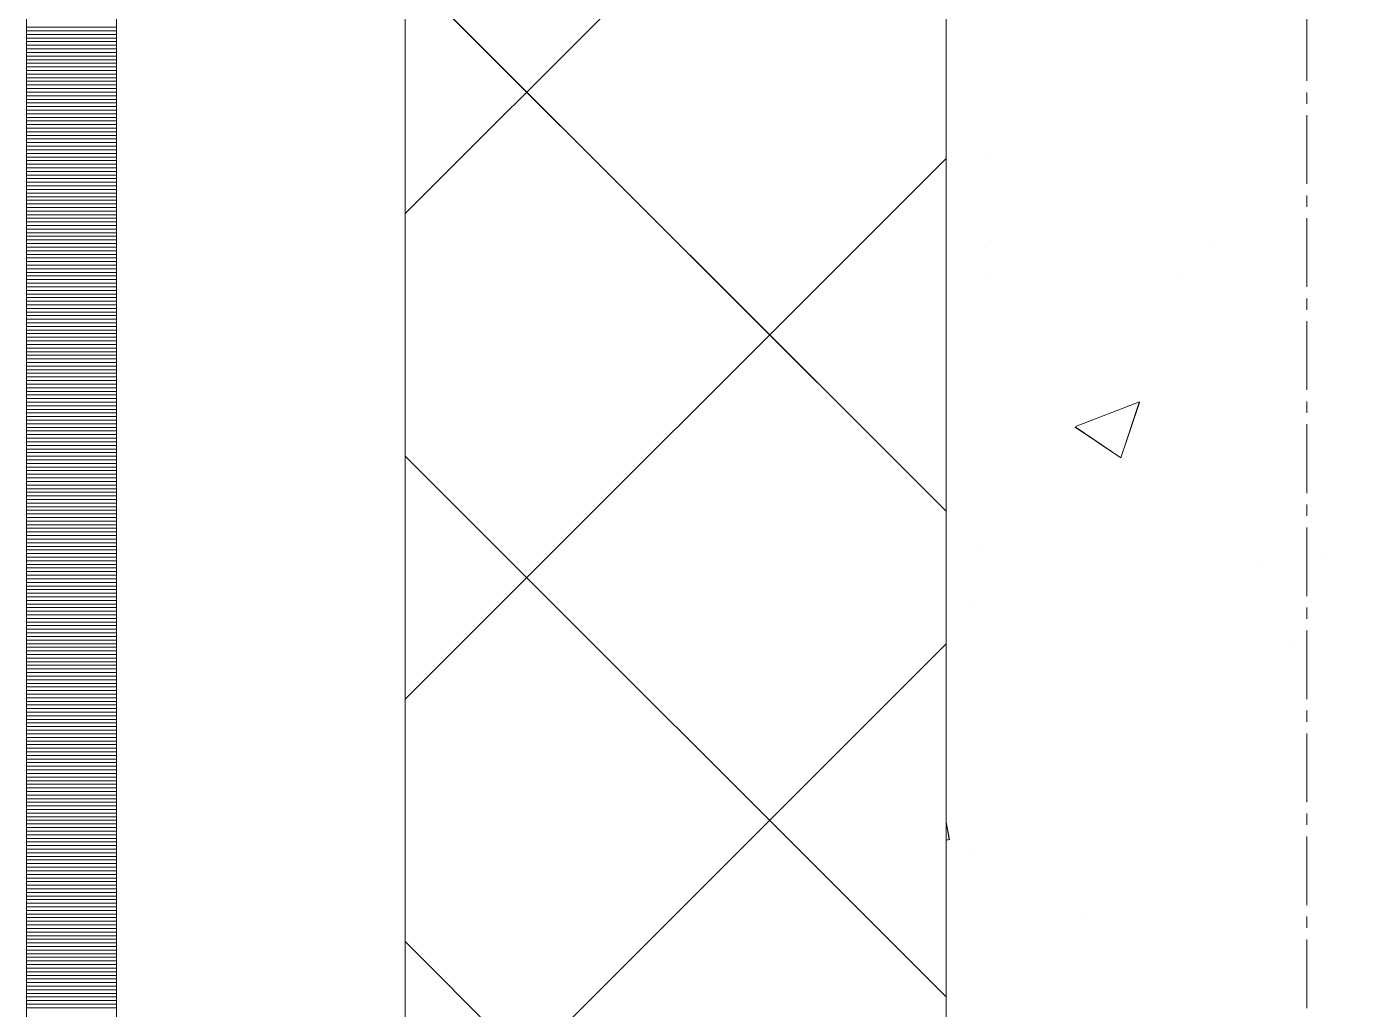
# Model space of a CAD drawing. Header units: millimetres. Extents: x 470010 to 1231400, y -134005 to 421770.
# Drawn here: x 672518.6 to 672884.9, y -13213 to -12940.3 of the extents above; entities that cross this region are included whole.
import ezdxf
from ezdxf.enums import TextEntityAlignment as Align

# ---------------------------------------------------------------- set-up
doc = ezdxf.new("R2010")
doc.units = ezdxf.units.MM
doc.linetypes.add('CENTER2', pattern=[28.575, 19.05, -3.175, 3.175, -3.175])
doc.linetypes.add('DASHED', pattern=[19.05, 12.7, -6.35])
doc.layers.get('Defpoints').update_dxf_attribs({"color": 140})
doc.layers.add('АР_Делит', color=120, linetype='Continuous', lineweight=0, plot=False)
for name, color, linetype, lineweight in [('АР_Стены ПЕНОблок', 52, 'Continuous', 20), ('АР_Тонкая', 254, 'Continuous', 5), ('АР_Утеплитель', 31, 'Continuous', 0), ('АР_Штриховка', 8, 'Continuous', 0)]:
    doc.layers.add(name, color=color, linetype=linetype, lineweight=lineweight)
doc.layers.add('РД_Оси_100', color=7, linetype='Continuous', lineweight=0, true_color=0x525252)
doc.styles.add('style1', font='ARIALN.TTF')

# ---------------------------------------------------------------- blocks, each defined once
blk = doc.blocks.new('СОШ_2200_АР_ОСИ_М100_28.05.24')
at = {"layer": 'АР_Делит', "color": 251, "linetype": 'DASHED', "true_color": 0x636466}
blk.add_lwpolyline([(-355, 13145), (-355, 100855), (37145, 100855), (37145, 129155), (72745, 129155), (72745, 135155), (114955, 135155), (114955, -355)], dxfattribs=at)
at = {"layer": 'РД_Оси_100', "color": 251, "linetype": 'CENTER2', "true_color": 0x636466}
blk.add_line((0, -6155), (0, 139938.679), dxfattribs=at)
blk = doc.blocks.new('A$C9108343f')
at = {"layer": 'АР_Стены ПЕНОблок', "color": 18, "linetype": 'Continuous', "lineweight": 20, "true_color": 0x000000}
blk.add_line((7054.96, 97555), (7054.96, 21355), dxfattribs=at)
at = {"layer": 'АР_Тонкая', "color": 18, "linetype": 'Continuous', "lineweight": 5, "true_color": 0x000000}
for p, q in [((6799.96, 97555), (6799.96, 21355)), ((6824.96, 97555), (6824.96, 21355)), ((6824.96, 21355), (6824.96, 97555)), ((6904.96, 21355), (6904.96, 97555))]:
    blk.add_line(p, q, dxfattribs=at)
at = {"layer": 'АР_Утеплитель', "color": 18, "linetype": 'Continuous', "lineweight": 0, "true_color": 0x000000}
for p, q in [((6904.96, 97555), (6904.96, 21355)), ((7054.96, 21355), (7054.96, 97555))]:
    blk.add_line(p, q, dxfattribs=at)
at = {"layer": 'АР_Штриховка', "color": 18, "linetype": 'Continuous', "lineweight": 0, "true_color": 0x000000}
for p, q in [((6904.96, 87374.08), (7054.96, 87524.08)), ((7054.96, 87291.51), (6904.96, 87441.51)), ((6799.96, 87425.75), (6824.96, 87425.75)), ((6799.96, 87424.75), (6824.96, 87424.75)), ((6799.96, 87423.75), (6824.96, 87423.75)), ((6799.96, 87422.75), (6824.96, 87422.75)), ((6799.96, 87421.75), (6824.96, 87421.75)), ((6799.96, 87420.75), (6824.96, 87420.75)), ((6799.96, 87419.75), (6824.96, 87419.75)), ((6799.96, 87418.75), (6824.96, 87418.75)), ((6799.96, 87417.75), (6824.96, 87417.75)), ((6799.96, 87416.75), (6824.96, 87416.75)), ((6799.96, 87415.75), (6824.96, 87415.75)), ((6799.96, 87414.75), (6824.96, 87414.75)), ((6799.96, 87413.75), (6824.96, 87413.75)), ((6799.96, 87412.75), (6824.96, 87412.75)), ((6799.96, 87411.75), (6824.96, 87411.75)), ((6799.96, 87410.75), (6824.96, 87410.75)), ((6799.96, 87409.75), (6824.96, 87409.75)), ((6799.96, 87408.75), (6824.96, 87408.75)), ((6799.96, 87407.75), (6824.96, 87407.75)), ((6799.96, 87406.75), (6824.96, 87406.75)), ((6799.96, 87405.75), (6824.96, 87405.75)), ((6799.96, 87404.75), (6824.96, 87404.75)), ((6799.96, 87403.75), (6824.96, 87403.75)), ((6799.96, 87402.75), (6824.96, 87402.75)), ((6799.96, 87401.75), (6824.96, 87401.75)), ((6799.96, 87400.75), (6824.96, 87400.75)), ((6799.96, 87399.75), (6824.96, 87399.75)), ((6799.96, 87398.75), (6824.96, 87398.75)), ((6799.96, 87397.75), (6824.96, 87397.75)), ((6799.96, 87396.75), (6824.96, 87396.75)), ((6799.96, 87395.75), (6824.96, 87395.75)), ((6799.96, 87394.75), (6824.96, 87394.75)), ((6799.96, 87393.75), (6824.96, 87393.75)), ((6799.96, 87392.75), (6824.96, 87392.75)), ((6799.96, 87391.75), (6824.96, 87391.75)), ((6799.96, 87390.75), (6824.96, 87390.75)), ((7066.8, 87390.15), (7066.8, 87390.15)), ((6799.96, 87389.75), (6824.96, 87389.75)), ((6799.96, 87388.75), (6824.96, 87388.75)), ((6799.96, 87387.75), (6824.96, 87387.75)), ((6799.96, 87386.75), (6824.96, 87386.75)), ((6904.96, 87239.37), (7054.96, 87389.37)), ((6799.96, 87385.75), (6824.96, 87385.75)), ((6799.96, 87384.75), (6824.96, 87384.75)), ((6799.96, 87383.75), (6824.96, 87383.75)), ((6799.96, 87382.75), (6824.96, 87382.75)), ((6799.96, 87381.75), (6824.96, 87381.75)), ((6799.96, 87380.75), (6824.96, 87380.75)), ((6799.96, 87379.75), (6824.96, 87379.75)), ((6799.96, 87378.75), (6824.96, 87378.75)), ((6799.96, 87377.75), (6824.96, 87377.75)), ((6799.96, 87376.75), (6824.96, 87376.75)), ((6799.96, 87375.75), (6824.96, 87375.75)), ((6799.96, 87374.75), (6824.96, 87374.75)), ((6799.96, 87373.75), (6824.96, 87373.75)), ((6799.96, 87372.75), (6824.96, 87372.75)), ((6799.96, 87371.75), (6824.96, 87371.75)), ((6799.96, 87370.75), (6824.96, 87370.75)), ((6799.96, 87369.75), (6824.96, 87369.75)), ((6799.96, 87368.75), (6824.96, 87368.75)), ((6799.96, 87367.75), (6824.96, 87367.75)), ((6799.96, 87366.75), (6824.96, 87366.75)), ((6799.96, 87365.75), (6824.96, 87365.75)), ((6799.96, 87364.75), (6824.96, 87364.75)), ((7067.66, 87366.66), (7067.66, 87366.66)), ((7129.64, 87366.19), (7129.64, 87366.19)), ((6799.96, 87363.75), (6824.96, 87363.75)), ((6799.96, 87362.75), (6824.96, 87362.75)), ((6799.96, 87361.75), (6824.96, 87361.75)), ((6799.96, 87360.75), (6824.96, 87360.75)), ((6799.96, 87359.75), (6824.96, 87359.75)), ((6799.96, 87358.75), (6824.96, 87358.75)), ((6799.96, 87357.75), (6824.96, 87357.75)), ((7066.05, 87357.82), (7066.05, 87357.82)), ((6799.96, 87356.75), (6824.96, 87356.75)), ((6799.96, 87355.75), (6824.96, 87355.75)), ((6799.96, 87354.75), (6824.96, 87354.75)), ((6799.96, 87353.75), (6824.96, 87353.75)), ((7120.36, 87356.03), (7120.36, 87356.03)), ((6799.96, 87352.75), (6824.96, 87352.75)), ((6799.96, 87351.75), (6824.96, 87351.75)), ((6799.96, 87350.75), (6824.96, 87350.75)), ((6799.96, 87349.75), (6824.96, 87349.75)), ((6799.96, 87348.75), (6824.96, 87348.75)), ((6799.96, 87347.75), (6824.96, 87347.75)), ((6799.96, 87346.75), (6824.96, 87346.75)), ((6799.96, 87345.75), (6824.96, 87345.75)), ((6799.96, 87344.75), (6824.96, 87344.75)), ((6799.96, 87343.75), (6824.96, 87343.75)), ((6799.96, 87342.75), (6824.96, 87342.75)), ((6799.96, 87341.75), (6824.96, 87341.75)), ((6799.96, 87340.75), (6824.96, 87340.75)), ((6799.96, 87339.75), (6824.96, 87339.75)), ((6799.96, 87338.75), (6824.96, 87338.75)), ((6799.96, 87337.75), (6824.96, 87337.75)), ((6799.96, 87336.75), (6824.96, 87336.75)), ((6799.96, 87335.75), (6824.96, 87335.75)), ((6799.96, 87334.75), (6824.96, 87334.75)), ((6799.96, 87333.75), (6824.96, 87333.75)), ((6799.96, 87332.75), (6824.96, 87332.75)), ((6799.96, 87331.75), (6824.96, 87331.75)), ((6799.96, 87330.75), (6824.96, 87330.75)), ((6799.96, 87329.75), (6824.96, 87329.75)), ((6799.96, 87328.75), (6824.96, 87328.75)), ((6799.96, 87327.75), (6824.96, 87327.75)), ((6799.96, 87326.75), (6824.96, 87326.75)), ((6799.96, 87325.75), (6824.96, 87325.75)), ((6799.96, 87324.75), (6824.96, 87324.75)), ((6799.96, 87323.75), (6824.96, 87323.75)), ((6799.96, 87322.75), (6824.96, 87322.75)), ((6799.96, 87321.75), (6824.96, 87321.75)), ((6799.96, 87320.75), (6824.96, 87320.75)), ((7090.83, 87315.02), (7108.61, 87321.85)), ((7103.4, 87306.33), (7108.55, 87321.68)), ((6799.96, 87319.75), (6824.96, 87319.75)), ((6799.96, 87318.75), (6824.96, 87318.75)), ((6799.96, 87317.75), (6824.96, 87317.75)), ((6799.96, 87316.75), (6824.96, 87316.75)), ((6799.96, 87315.75), (6824.96, 87315.75)), ((6799.96, 87314.75), (6824.96, 87314.75)), ((6799.96, 87313.75), (6824.96, 87313.75)), ((7090.75, 87314.86), (7103.39, 87306.34)), ((6799.96, 87312.75), (6824.96, 87312.75)), ((6799.96, 87311.75), (6824.96, 87311.75)), ((6799.96, 87310.75), (6824.96, 87310.75)), ((6799.96, 87309.75), (6824.96, 87309.75)), ((6799.96, 87308.75), (6824.96, 87308.75)), ((6799.96, 87307.75), (6824.96, 87307.75)), ((6799.96, 87306.75), (6824.96, 87306.75)), ((6799.96, 87305.75), (6824.96, 87305.75)), ((7054.96, 87156.8), (6904.96, 87306.8)), ((6799.96, 87304.75), (6824.96, 87304.75)), ((6799.96, 87303.75), (6824.96, 87303.75)), ((6799.96, 87302.75), (6824.96, 87302.75)), ((6799.96, 87301.75), (6824.96, 87301.75)), ((6799.96, 87300.75), (6824.96, 87300.75)), ((6799.96, 87299.75), (6824.96, 87299.75)), ((6799.96, 87298.75), (6824.96, 87298.75)), ((6799.96, 87297.75), (6824.96, 87297.75)), ((6799.96, 87296.75), (6824.96, 87296.75)), ((6799.96, 87295.75), (6824.96, 87295.75)), ((6799.96, 87294.75), (6824.96, 87294.75)), ((6799.96, 87293.75), (6824.96, 87293.75)), ((6799.96, 87292.75), (6824.96, 87292.75)), ((6799.96, 87291.75), (6824.96, 87291.75)), ((6799.96, 87290.75), (6824.96, 87290.75)), ((6799.96, 87289.75), (6824.96, 87289.75)), ((6799.96, 87288.75), (6824.96, 87288.75)), ((6799.96, 87287.75), (6824.96, 87287.75)), ((6799.96, 87286.75), (6824.96, 87286.75)), ((6799.96, 87285.75), (6824.96, 87285.75)), ((6799.96, 87284.75), (6824.96, 87284.75)), ((6799.96, 87283.75), (6824.96, 87283.75)), ((6799.96, 87282.75), (6824.96, 87282.75)), ((6799.96, 87281.75), (6824.96, 87281.75)), ((6799.96, 87280.75), (6824.96, 87280.75)), ((7064.57, 87282.11), (7064.57, 87282.11)), ((6799.96, 87279.75), (6824.96, 87279.75)), ((6799.96, 87278.75), (6824.96, 87278.75)), ((6799.96, 87277.75), (6824.96, 87277.75)), ((6799.96, 87276.75), (6824.96, 87276.75)), ((7141.61, 87276.58), (7141.61, 87276.58)), ((7159.02, 87278.67), (7159.02, 87278.67)), ((6799.96, 87275.75), (6824.96, 87275.75)), ((6799.96, 87274.75), (6824.96, 87274.75)), ((6799.96, 87273.75), (6824.96, 87273.75)), ((6799.96, 87272.75), (6824.96, 87272.75)), ((6799.96, 87271.75), (6824.96, 87271.75)), ((6799.96, 87270.75), (6824.96, 87270.75)), ((6799.96, 87269.75), (6824.96, 87269.75)), ((6799.96, 87268.75), (6824.96, 87268.75)), ((6799.96, 87267.75), (6824.96, 87267.75)), ((6799.96, 87266.75), (6824.96, 87266.75)), ((6799.96, 87265.75), (6824.96, 87265.75)), ((7062.82, 87266.01), (7062.82, 87266.01)), ((6799.96, 87264.75), (6824.96, 87264.75)), ((6799.96, 87263.75), (6824.96, 87263.75)), ((6799.96, 87262.75), (6824.96, 87262.75)), ((6799.96, 87261.75), (6824.96, 87261.75)), ((6799.96, 87260.75), (6824.96, 87260.75)), ((6799.96, 87259.75), (6824.96, 87259.75)), ((6799.96, 87258.75), (6824.96, 87258.75)), ((6799.96, 87257.75), (6824.96, 87257.75)), ((6799.96, 87256.75), (6824.96, 87256.75)), ((6799.96, 87255.75), (6824.96, 87255.75)), ((6799.96, 87254.75), (6824.96, 87254.75)), ((6904.96, 87104.67), (7054.96, 87254.67)), ((7151.86, 87255.31), (7151.86, 87255.31)), ((6799.96, 87253.75), (6824.96, 87253.75)), ((6799.96, 87252.75), (6824.96, 87252.75)), ((6799.96, 87251.75), (6824.96, 87251.75)), ((6799.96, 87250.75), (6824.96, 87250.75)), ((6799.96, 87249.75), (6824.96, 87249.75)), ((6799.96, 87248.75), (6824.96, 87248.75)), ((6799.96, 87247.75), (6824.96, 87247.75)), ((6799.96, 87246.75), (6824.96, 87246.75)), ((6799.96, 87245.75), (6824.96, 87245.75)), ((6799.96, 87244.75), (6824.96, 87244.75)), ((6799.96, 87243.75), (6824.96, 87243.75)), ((6799.96, 87242.75), (6824.96, 87242.75)), ((6799.96, 87241.75), (6824.96, 87241.75)), ((6799.96, 87240.75), (6824.96, 87240.75)), ((6799.96, 87239.75), (6824.96, 87239.75)), ((6799.96, 87238.75), (6824.96, 87238.75)), ((6799.96, 87237.75), (6824.96, 87237.75)), ((6799.96, 87236.75), (6824.96, 87236.75)), ((6799.96, 87235.75), (6824.96, 87235.75)), ((6799.96, 87234.75), (6824.96, 87234.75)), ((6799.96, 87233.75), (6824.96, 87233.75)), ((6799.96, 87232.75), (6824.96, 87232.75)), ((6799.96, 87231.75), (6824.96, 87231.75)), ((6799.96, 87230.75), (6824.96, 87230.75)), ((6799.96, 87229.75), (6824.96, 87229.75)), ((6799.96, 87228.75), (6824.96, 87228.75)), ((6799.96, 87227.75), (6824.96, 87227.75)), ((6799.96, 87226.75), (6824.96, 87226.75)), ((6799.96, 87225.75), (6824.96, 87225.75)), ((6799.96, 87224.75), (6824.96, 87224.75)), ((6799.96, 87223.75), (6824.96, 87223.75)), ((6799.96, 87222.75), (6824.96, 87222.75)), ((6799.96, 87221.75), (6824.96, 87221.75)), ((6799.96, 87220.75), (6824.96, 87220.75)), ((6799.96, 87219.75), (6824.96, 87219.75)), ((6799.96, 87218.75), (6824.96, 87218.75)), ((6799.96, 87217.75), (6824.96, 87217.75)), ((6799.96, 87216.75), (6824.96, 87216.75)), ((6799.96, 87215.75), (6824.96, 87215.75)), ((6799.96, 87214.75), (6824.96, 87214.75)), ((6799.96, 87213.75), (6824.96, 87213.75)), ((6799.96, 87212.75), (6824.96, 87212.75)), ((6799.96, 87211.75), (6824.96, 87211.75)), ((6799.96, 87210.75), (6824.96, 87210.75)), ((6799.96, 87209.75), (6824.96, 87209.75)), ((6799.96, 87208.75), (6824.96, 87208.75)), ((6799.96, 87207.75), (6824.96, 87207.75)), ((6799.96, 87206.75), (6824.96, 87206.75)), ((6799.96, 87205.75), (6824.96, 87205.75)), ((6799.96, 87204.75), (6824.96, 87204.75)), ((6799.96, 87203.75), (6824.96, 87203.75)), ((7055.87, 87200.35), (7054.96, 87205.29)), ((6799.96, 87202.75), (6824.96, 87202.75)), ((6799.96, 87201.75), (6824.96, 87201.75)), ((6799.96, 87200.75), (6824.96, 87200.75)), ((6799.96, 87199.75), (6824.96, 87199.75)), ((7054.96, 87200.35), (7055.58, 87200.3)), ((6799.96, 87198.75), (6824.96, 87198.75)), ((6799.96, 87197.75), (6824.96, 87197.75)), ((6799.96, 87196.75), (6824.96, 87196.75)), ((6799.96, 87195.75), (6824.96, 87195.75)), ((7061.48, 87197.55), (7061.48, 87197.55)), ((6799.96, 87194.75), (6824.96, 87194.75)), ((6799.96, 87193.75), (6824.96, 87193.75)), ((6799.96, 87192.75), (6824.96, 87192.75)), ((6799.96, 87191.75), (6824.96, 87191.75)), ((6799.96, 87190.75), (6824.96, 87190.75)), ((6799.96, 87189.75), (6824.96, 87189.75)), ((6799.96, 87188.75), (6824.96, 87188.75)), ((6799.96, 87187.75), (6824.96, 87187.75)), ((6799.96, 87186.75), (6824.96, 87186.75)), ((6799.96, 87185.75), (6824.96, 87185.75)), ((6799.96, 87184.75), (6824.96, 87184.75)), ((6799.96, 87183.75), (6824.96, 87183.75)), ((6799.96, 87182.75), (6824.96, 87182.75)), ((6799.96, 87181.75), (6824.96, 87181.75)), ((6799.96, 87180.75), (6824.96, 87180.75)), ((6799.96, 87179.75), (6824.96, 87179.75)), ((6799.96, 87178.75), (6824.96, 87178.75)), ((6799.96, 87177.75), (6824.96, 87177.75)), ((7092.2, 87178.49), (7092.2, 87178.49)), ((6799.96, 87176.75), (6824.96, 87176.75)), ((6799.96, 87175.75), (6824.96, 87175.75)), ((6799.96, 87174.75), (6824.96, 87174.75)), ((6799.96, 87173.75), (6824.96, 87173.75)), ((6799.96, 87172.75), (6824.96, 87172.75)), ((6799.96, 87171.75), (6824.96, 87171.75)), ((6799.96, 87170.75), (6824.96, 87170.75)), ((7054.96, 87022.1), (6904.96, 87172.1)), ((6799.96, 87169.75), (6824.96, 87169.75)), ((6799.96, 87168.75), (6824.96, 87168.75)), ((6799.96, 87167.75), (6824.96, 87167.75)), ((6799.96, 87166.75), (6824.96, 87166.75)), ((6799.96, 87165.75), (6824.96, 87165.75)), ((6799.96, 87164.75), (6824.96, 87164.75)), ((6799.96, 87163.75), (6824.96, 87163.75)), ((6799.96, 87162.75), (6824.96, 87162.75)), ((6799.96, 87161.75), (6824.96, 87161.75)), ((6799.96, 87160.75), (6824.96, 87160.75)), ((6799.96, 87159.75), (6824.96, 87159.75)), ((6799.96, 87158.75), (6824.96, 87158.75)), ((6799.96, 87157.75), (6824.96, 87157.75)), ((6799.96, 87156.75), (6824.96, 87156.75)), ((6799.96, 87155.75), (6824.96, 87155.75)), ((6799.96, 87154.75), (6824.96, 87154.75)), ((6799.96, 87153.75), (6824.96, 87153.75))]:
    blk.add_line(p, q, dxfattribs=at)
at = {"layer": 'РД_Оси_100'}
blk.add_blockref('СОШ_2200_АР_ОСИ_М100_28.05.24', (7154.96, 6755), dxfattribs=at)
at = {"layer": 'Defpoints', "color": 18, "true_color": 0x000000, "style": 'style1'}
for p in [(143949.34, 316089.12), (143974.98, 281639.5), (143890.4, 273244.71), (143839.99, 264276.81), (143967.75, 254892.38), (12251.96, 104178.14), (12382.58, 96023.14)]:
    blk.add_attdef('АР-ПОМЕЩЕНИЕ:НАИМЕНОВАНИЕ', text='', height=100, dxfattribs=at).set_placement(p, align=Align.MIDDLE)
at = {"layer": 'Defpoints', "color": 18, "true_color": 0x000000, "style": 'style1', "flags": 8}
for p in [(143951.3, 279099.09), (143848.34, 269251.11), (143875.33, 260094.25), (144049.74, 250824.7), (163419.28, 238153.36), (155897.46, 237965.97), (183037.2, 237965.97), (143342.94, 237876.19)]:
    blk.add_attdef('АР-ПОМЕЩЕНИЕ:НАИМЕНОВАНИЕ', text='', height=100, dxfattribs=at).set_placement(p, align=Align.MIDDLE)

msp = doc.modelspace()

# ---------------------------------------------------------------- linework, layer by layer
at = {"layer": 'АР_Стены ПЕНОблок', "color": 18, "linetype": 'Continuous', "lineweight": 20, "true_color": 0x000000}
msp.add_line((672773.57, -2811.242), (672773.57, -79011.242), dxfattribs=at)
at = {"layer": 'АР_Тонкая', "color": 18, "linetype": 'Continuous', "lineweight": 5, "true_color": 0x000000}
for p, q in [((672518.57, -2811.242), (672518.57, -79011.242)), ((672543.57, -2811.242), (672543.57, -79011.242)), ((672543.57, -79011.242), (672543.57, -2811.242)), ((672623.57, -79011.242), (672623.57, -2811.242))]:
    msp.add_line(p, q, dxfattribs=at)
at = {"layer": 'АР_Утеплитель', "color": 18, "linetype": 'Continuous', "lineweight": 0, "true_color": 0x000000}
for p, q in [((672623.57, -2811.242), (672623.57, -79011.242)), ((672773.57, -79011.242), (672773.57, -2811.242))]:
    msp.add_line(p, q, dxfattribs=at)
at = {"layer": 'АР_Штриховка', "color": 18, "linetype": 'Continuous', "lineweight": 0, "true_color": 0x000000}
for p, q in [((672623.57, -12992.167), (672773.57, -12842.167)), ((672773.57, -13074.734), (672623.57, -12924.734)), ((672518.57, -12940.492), (672543.57, -12940.492)), ((672518.57, -12941.492), (672543.57, -12941.492)), ((672518.57, -12942.492), (672543.57, -12942.492)), ((672518.57, -12943.492), (672543.57, -12943.492)), ((672518.57, -12944.492), (672543.57, -12944.492)), ((672518.57, -12945.492), (672543.57, -12945.492)), ((672518.57, -12946.492), (672543.57, -12946.492)), ((672518.57, -12947.492), (672543.57, -12947.492)), ((672518.57, -12948.492), (672543.57, -12948.492)), ((672518.57, -12949.492), (672543.57, -12949.492)), ((672518.57, -12950.492), (672543.57, -12950.492)), ((672518.57, -12951.492), (672543.57, -12951.492)), ((672518.57, -12952.492), (672543.57, -12952.492)), ((672518.57, -12953.492), (672543.57, -12953.492)), ((672518.57, -12954.492), (672543.57, -12954.492)), ((672518.57, -12955.492), (672543.57, -12955.492)), ((672518.57, -12956.492), (672543.57, -12956.492)), ((672518.57, -12957.492), (672543.57, -12957.492)), ((672518.57, -12958.492), (672543.57, -12958.492)), ((672518.57, -12959.492), (672543.57, -12959.492)), ((672518.57, -12960.492), (672543.57, -12960.492)), ((672518.57, -12961.492), (672543.57, -12961.492)), ((672518.57, -12962.492), (672543.57, -12962.492)), ((672518.57, -12963.492), (672543.57, -12963.492)), ((672518.57, -12964.492), (672543.57, -12964.492)), ((672518.57, -12965.492), (672543.57, -12965.492)), ((672518.57, -12966.492), (672543.57, -12966.492)), ((672518.57, -12967.492), (672543.57, -12967.492)), ((672518.57, -12968.492), (672543.57, -12968.492)), ((672518.57, -12969.492), (672543.57, -12969.492)), ((672518.57, -12970.492), (672543.57, -12970.492)), ((672518.57, -12971.492), (672543.57, -12971.492)), ((672518.57, -12972.492), (672543.57, -12972.492)), ((672518.57, -12973.492), (672543.57, -12973.492)), ((672518.57, -12974.492), (672543.57, -12974.492)), ((672518.57, -12975.492), (672543.57, -12975.492)), ((672518.57, -12976.492), (672543.57, -12976.492)), ((672518.57, -12977.492), (672543.57, -12977.492)), ((672518.57, -12978.492), (672543.57, -12978.492)), ((672623.57, -13126.871), (672773.57, -12976.871)), ((672518.57, -12979.492), (672543.57, -12979.492)), ((672518.57, -12980.492), (672543.57, -12980.492)), ((672518.57, -12981.492), (672543.57, -12981.492)), ((672518.57, -12982.492), (672543.57, -12982.492)), ((672518.57, -12983.492), (672543.57, -12983.492)), ((672518.57, -12984.492), (672543.57, -12984.492)), ((672518.57, -12985.492), (672543.57, -12985.492)), ((672518.57, -12986.492), (672543.57, -12986.492)), ((672518.57, -12987.492), (672543.57, -12987.492)), ((672518.57, -12988.492), (672543.57, -12988.492)), ((672518.57, -12989.492), (672543.57, -12989.492)), ((672518.57, -12990.492), (672543.57, -12990.492)), ((672518.57, -12991.492), (672543.57, -12991.492)), ((672518.57, -12992.492), (672543.57, -12992.492)), ((672518.57, -12993.492), (672543.57, -12993.492)), ((672518.57, -12994.492), (672543.57, -12994.492)), ((672518.57, -12995.492), (672543.57, -12995.492)), ((672518.57, -12996.492), (672543.57, -12996.492)), ((672518.57, -12997.492), (672543.57, -12997.492)), ((672518.57, -12998.492), (672543.57, -12998.492)), ((672518.57, -12999.492), (672543.57, -12999.492)), ((672518.57, -13000.492), (672543.57, -13000.492)), ((672518.57, -13001.492), (672543.57, -13001.492)), ((672518.57, -13002.492), (672543.57, -13002.492)), ((672518.57, -13003.492), (672543.57, -13003.492)), ((672518.57, -13004.492), (672543.57, -13004.492)), ((672518.57, -13005.492), (672543.57, -13005.492)), ((672518.57, -13006.492), (672543.57, -13006.492)), ((672518.57, -13007.492), (672543.57, -13007.492)), ((672518.57, -13008.492), (672543.57, -13008.492)), ((672518.57, -13009.492), (672543.57, -13009.492)), ((672518.57, -13010.492), (672543.57, -13010.492)), ((672518.57, -13011.492), (672543.57, -13011.492)), ((672518.57, -13012.492), (672543.57, -13012.492)), ((672518.57, -13013.492), (672543.57, -13013.492)), ((672518.57, -13014.492), (672543.57, -13014.492)), ((672518.57, -13015.492), (672543.57, -13015.492)), ((672518.57, -13016.492), (672543.57, -13016.492)), ((672518.57, -13017.492), (672543.57, -13017.492)), ((672518.57, -13018.492), (672543.57, -13018.492)), ((672518.57, -13019.492), (672543.57, -13019.492)), ((672518.57, -13020.492), (672543.57, -13020.492)), ((672518.57, -13021.492), (672543.57, -13021.492)), ((672518.57, -13022.492), (672543.57, -13022.492)), ((672518.57, -13023.492), (672543.57, -13023.492)), ((672518.57, -13024.492), (672543.57, -13024.492)), ((672518.57, -13025.492), (672543.57, -13025.492)), ((672518.57, -13026.492), (672543.57, -13026.492)), ((672518.57, -13027.492), (672543.57, -13027.492)), ((672518.57, -13028.492), (672543.57, -13028.492)), ((672518.57, -13029.492), (672543.57, -13029.492)), ((672518.57, -13030.492), (672543.57, -13030.492)), ((672518.57, -13031.492), (672543.57, -13031.492)), ((672518.57, -13032.492), (672543.57, -13032.492)), ((672518.57, -13033.492), (672543.57, -13033.492)), ((672518.57, -13034.492), (672543.57, -13034.492)), ((672518.57, -13035.492), (672543.57, -13035.492)), ((672518.57, -13036.492), (672543.57, -13036.492)), ((672518.57, -13037.492), (672543.57, -13037.492)), ((672518.57, -13038.492), (672543.57, -13038.492)), ((672518.57, -13039.492), (672543.57, -13039.492)), ((672518.57, -13040.492), (672543.57, -13040.492)), ((672518.57, -13041.492), (672543.57, -13041.492)), ((672518.57, -13042.492), (672543.57, -13042.492)), ((672518.57, -13043.492), (672543.57, -13043.492)), ((672518.57, -13044.492), (672543.57, -13044.492)), ((672809.439, -13051.224), (672827.223, -13044.397)), ((672822.016, -13059.912), (672827.166, -13044.563)), ((672518.57, -13045.492), (672543.57, -13045.492)), ((672518.57, -13046.492), (672543.57, -13046.492)), ((672518.57, -13047.492), (672543.57, -13047.492)), ((672518.57, -13048.492), (672543.57, -13048.492)), ((672518.57, -13049.492), (672543.57, -13049.492)), ((672518.57, -13050.492), (672543.57, -13050.492)), ((672518.57, -13051.492), (672543.57, -13051.492)), ((672518.57, -13052.492), (672543.57, -13052.492)), ((672809.366, -13051.385), (672822, -13059.907)), ((672518.57, -13053.492), (672543.57, -13053.492)), ((672518.57, -13054.492), (672543.57, -13054.492)), ((672518.57, -13055.492), (672543.57, -13055.492)), ((672518.57, -13056.492), (672543.57, -13056.492)), ((672518.57, -13057.492), (672543.57, -13057.492)), ((672518.57, -13058.492), (672543.57, -13058.492)), ((672518.57, -13059.492), (672543.57, -13059.492)), ((672773.57, -13209.438), (672623.57, -13059.438)), ((672518.57, -13060.492), (672543.57, -13060.492)), ((672518.57, -13061.492), (672543.57, -13061.492)), ((672518.57, -13062.492), (672543.57, -13062.492)), ((672518.57, -13063.492), (672543.57, -13063.492)), ((672518.57, -13064.492), (672543.57, -13064.492)), ((672518.57, -13065.492), (672543.57, -13065.492)), ((672518.57, -13066.492), (672543.57, -13066.492)), ((672518.57, -13067.492), (672543.57, -13067.492)), ((672518.57, -13068.492), (672543.57, -13068.492)), ((672518.57, -13069.492), (672543.57, -13069.492)), ((672518.57, -13070.492), (672543.57, -13070.492)), ((672518.57, -13071.492), (672543.57, -13071.492)), ((672518.57, -13072.492), (672543.57, -13072.492)), ((672518.57, -13073.492), (672543.57, -13073.492)), ((672518.57, -13074.492), (672543.57, -13074.492)), ((672518.57, -13075.492), (672543.57, -13075.492)), ((672518.57, -13076.492), (672543.57, -13076.492)), ((672518.57, -13077.492), (672543.57, -13077.492)), ((672518.57, -13078.492), (672543.57, -13078.492)), ((672518.57, -13079.492), (672543.57, -13079.492)), ((672518.57, -13080.492), (672543.57, -13080.492)), ((672518.57, -13081.492), (672543.57, -13081.492)), ((672518.57, -13082.492), (672543.57, -13082.492)), ((672518.57, -13083.492), (672543.57, -13083.492)), ((672518.57, -13084.492), (672543.57, -13084.492)), ((672518.57, -13085.492), (672543.57, -13085.492)), ((672518.57, -13086.492), (672543.57, -13086.492)), ((672518.57, -13087.492), (672543.57, -13087.492)), ((672518.57, -13088.492), (672543.57, -13088.492)), ((672518.57, -13089.492), (672543.57, -13089.492)), ((672518.57, -13090.492), (672543.57, -13090.492)), ((672518.57, -13091.492), (672543.57, -13091.492)), ((672518.57, -13092.492), (672543.57, -13092.492)), ((672518.57, -13093.492), (672543.57, -13093.492)), ((672518.57, -13094.492), (672543.57, -13094.492)), ((672518.57, -13095.492), (672543.57, -13095.492)), ((672518.57, -13096.492), (672543.57, -13096.492)), ((672518.57, -13097.492), (672543.57, -13097.492)), ((672518.57, -13098.492), (672543.57, -13098.492)), ((672518.57, -13099.492), (672543.57, -13099.492)), ((672518.57, -13100.492), (672543.57, -13100.492)), ((672518.57, -13101.492), (672543.57, -13101.492)), ((672518.57, -13102.492), (672543.57, -13102.492)), ((672518.57, -13103.492), (672543.57, -13103.492)), ((672518.57, -13104.492), (672543.57, -13104.492)), ((672518.57, -13105.492), (672543.57, -13105.492)), ((672518.57, -13106.492), (672543.57, -13106.492)), ((672518.57, -13107.492), (672543.57, -13107.492)), ((672518.57, -13108.492), (672543.57, -13108.492)), ((672518.57, -13109.492), (672543.57, -13109.492)), ((672518.57, -13110.492), (672543.57, -13110.492)), ((672518.57, -13111.492), (672543.57, -13111.492)), ((672518.57, -13112.492), (672543.57, -13112.492)), ((672518.57, -13113.492), (672543.57, -13113.492)), ((672518.57, -13114.492), (672543.57, -13114.492)), ((672623.57, -13261.575), (672773.57, -13111.575)), ((672518.57, -13115.492), (672543.57, -13115.492)), ((672518.57, -13116.492), (672543.57, -13116.492)), ((672518.57, -13117.492), (672543.57, -13117.492)), ((672518.57, -13118.492), (672543.57, -13118.492)), ((672518.57, -13119.492), (672543.57, -13119.492)), ((672518.57, -13120.492), (672543.57, -13120.492)), ((672518.57, -13121.492), (672543.57, -13121.492)), ((672518.57, -13122.492), (672543.57, -13122.492)), ((672518.57, -13123.492), (672543.57, -13123.492)), ((672518.57, -13124.492), (672543.57, -13124.492)), ((672518.57, -13125.492), (672543.57, -13125.492)), ((672518.57, -13126.492), (672543.57, -13126.492)), ((672518.57, -13127.492), (672543.57, -13127.492)), ((672518.57, -13128.492), (672543.57, -13128.492)), ((672518.57, -13129.492), (672543.57, -13129.492)), ((672518.57, -13130.492), (672543.57, -13130.492)), ((672518.57, -13131.492), (672543.57, -13131.492)), ((672518.57, -13132.492), (672543.57, -13132.492)), ((672518.57, -13133.492), (672543.57, -13133.492)), ((672518.57, -13134.492), (672543.57, -13134.492)), ((672518.57, -13135.492), (672543.57, -13135.492)), ((672518.57, -13136.492), (672543.57, -13136.492)), ((672518.57, -13137.492), (672543.57, -13137.492)), ((672518.57, -13138.492), (672543.57, -13138.492)), ((672518.57, -13139.492), (672543.57, -13139.492)), ((672518.57, -13140.492), (672543.57, -13140.492)), ((672518.57, -13141.492), (672543.57, -13141.492)), ((672518.57, -13142.492), (672543.57, -13142.492)), ((672518.57, -13143.492), (672543.57, -13143.492)), ((672518.57, -13144.492), (672543.57, -13144.492)), ((672518.57, -13145.492), (672543.57, -13145.492)), ((672518.57, -13146.492), (672543.57, -13146.492)), ((672518.57, -13147.492), (672543.57, -13147.492)), ((672518.57, -13148.492), (672543.57, -13148.492)), ((672518.57, -13149.492), (672543.57, -13149.492)), ((672518.57, -13150.492), (672543.57, -13150.492)), ((672518.57, -13151.492), (672543.57, -13151.492)), ((672518.57, -13152.492), (672543.57, -13152.492)), ((672518.57, -13153.492), (672543.57, -13153.492)), ((672518.57, -13154.492), (672543.57, -13154.492)), ((672518.57, -13155.492), (672543.57, -13155.492)), ((672518.57, -13156.492), (672543.57, -13156.492)), ((672518.57, -13157.492), (672543.57, -13157.492)), ((672518.57, -13158.492), (672543.57, -13158.492)), ((672518.57, -13159.492), (672543.57, -13159.492)), ((672518.57, -13160.492), (672543.57, -13160.492)), ((672518.57, -13161.492), (672543.57, -13161.492)), ((672518.57, -13162.492), (672543.57, -13162.492)), ((672774.48, -13165.89), (672773.57, -13160.954)), ((672518.57, -13163.492), (672543.57, -13163.492)), ((672518.57, -13164.492), (672543.57, -13164.492)), ((672518.57, -13165.492), (672543.57, -13165.492)), ((672773.57, -13165.887), (672774.197, -13165.942)), ((672518.57, -13166.492), (672543.57, -13166.492)), ((672518.57, -13167.492), (672543.57, -13167.492)), ((672518.57, -13168.492), (672543.57, -13168.492)), ((672518.57, -13169.492), (672543.57, -13169.492)), ((672518.57, -13170.492), (672543.57, -13170.492)), ((672518.57, -13171.492), (672543.57, -13171.492)), ((672518.57, -13172.492), (672543.57, -13172.492)), ((672518.57, -13173.492), (672543.57, -13173.492)), ((672518.57, -13174.492), (672543.57, -13174.492)), ((672518.57, -13175.492), (672543.57, -13175.492)), ((672518.57, -13176.492), (672543.57, -13176.492)), ((672518.57, -13177.492), (672543.57, -13177.492)), ((672518.57, -13178.492), (672543.57, -13178.492)), ((672518.57, -13179.492), (672543.57, -13179.492)), ((672518.57, -13180.492), (672543.57, -13180.492)), ((672518.57, -13181.492), (672543.57, -13181.492)), ((672518.57, -13182.492), (672543.57, -13182.492)), ((672518.57, -13183.492), (672543.57, -13183.492)), ((672518.57, -13184.492), (672543.57, -13184.492)), ((672518.57, -13185.492), (672543.57, -13185.492)), ((672518.57, -13186.492), (672543.57, -13186.492)), ((672518.57, -13187.492), (672543.57, -13187.492)), ((672518.57, -13188.492), (672543.57, -13188.492)), ((672518.57, -13189.492), (672543.57, -13189.492)), ((672518.57, -13190.492), (672543.57, -13190.492)), ((672518.57, -13191.492), (672543.57, -13191.492)), ((672518.57, -13192.492), (672543.57, -13192.492)), ((672518.57, -13193.492), (672543.57, -13193.492)), ((672518.57, -13194.492), (672543.57, -13194.492)), ((672773.57, -13344.141), (672623.57, -13194.141)), ((672518.57, -13195.492), (672543.57, -13195.492)), ((672518.57, -13196.492), (672543.57, -13196.492)), ((672518.57, -13197.492), (672543.57, -13197.492)), ((672518.57, -13198.492), (672543.57, -13198.492)), ((672518.57, -13199.492), (672543.57, -13199.492)), ((672518.57, -13200.492), (672543.57, -13200.492)), ((672518.57, -13201.492), (672543.57, -13201.492)), ((672518.57, -13202.492), (672543.57, -13202.492)), ((672518.57, -13203.492), (672543.57, -13203.492)), ((672518.57, -13204.492), (672543.57, -13204.492)), ((672518.57, -13205.492), (672543.57, -13205.492)), ((672518.57, -13206.492), (672543.57, -13206.492)), ((672518.57, -13207.492), (672543.57, -13207.492)), ((672518.57, -13208.492), (672543.57, -13208.492)), ((672518.57, -13209.492), (672543.57, -13209.492)), ((672518.57, -13210.492), (672543.57, -13210.492)), ((672518.57, -13211.492), (672543.57, -13211.492)), ((672518.57, -13212.492), (672543.57, -13212.492))]:
    msp.add_line(p, q, dxfattribs=at)

# ---------------------------------------------------------------- block references
msp.add_blockref('A$C9108343f', (665718.612, -100366.242))
at = {"layer": 'РД_Оси_100'}
msp.add_blockref('СОШ_2200_АР_ОСИ_М100_28.05.24', (672873.57, -93611.242), dxfattribs=at)

doc.saveas('drawing.dxf')
